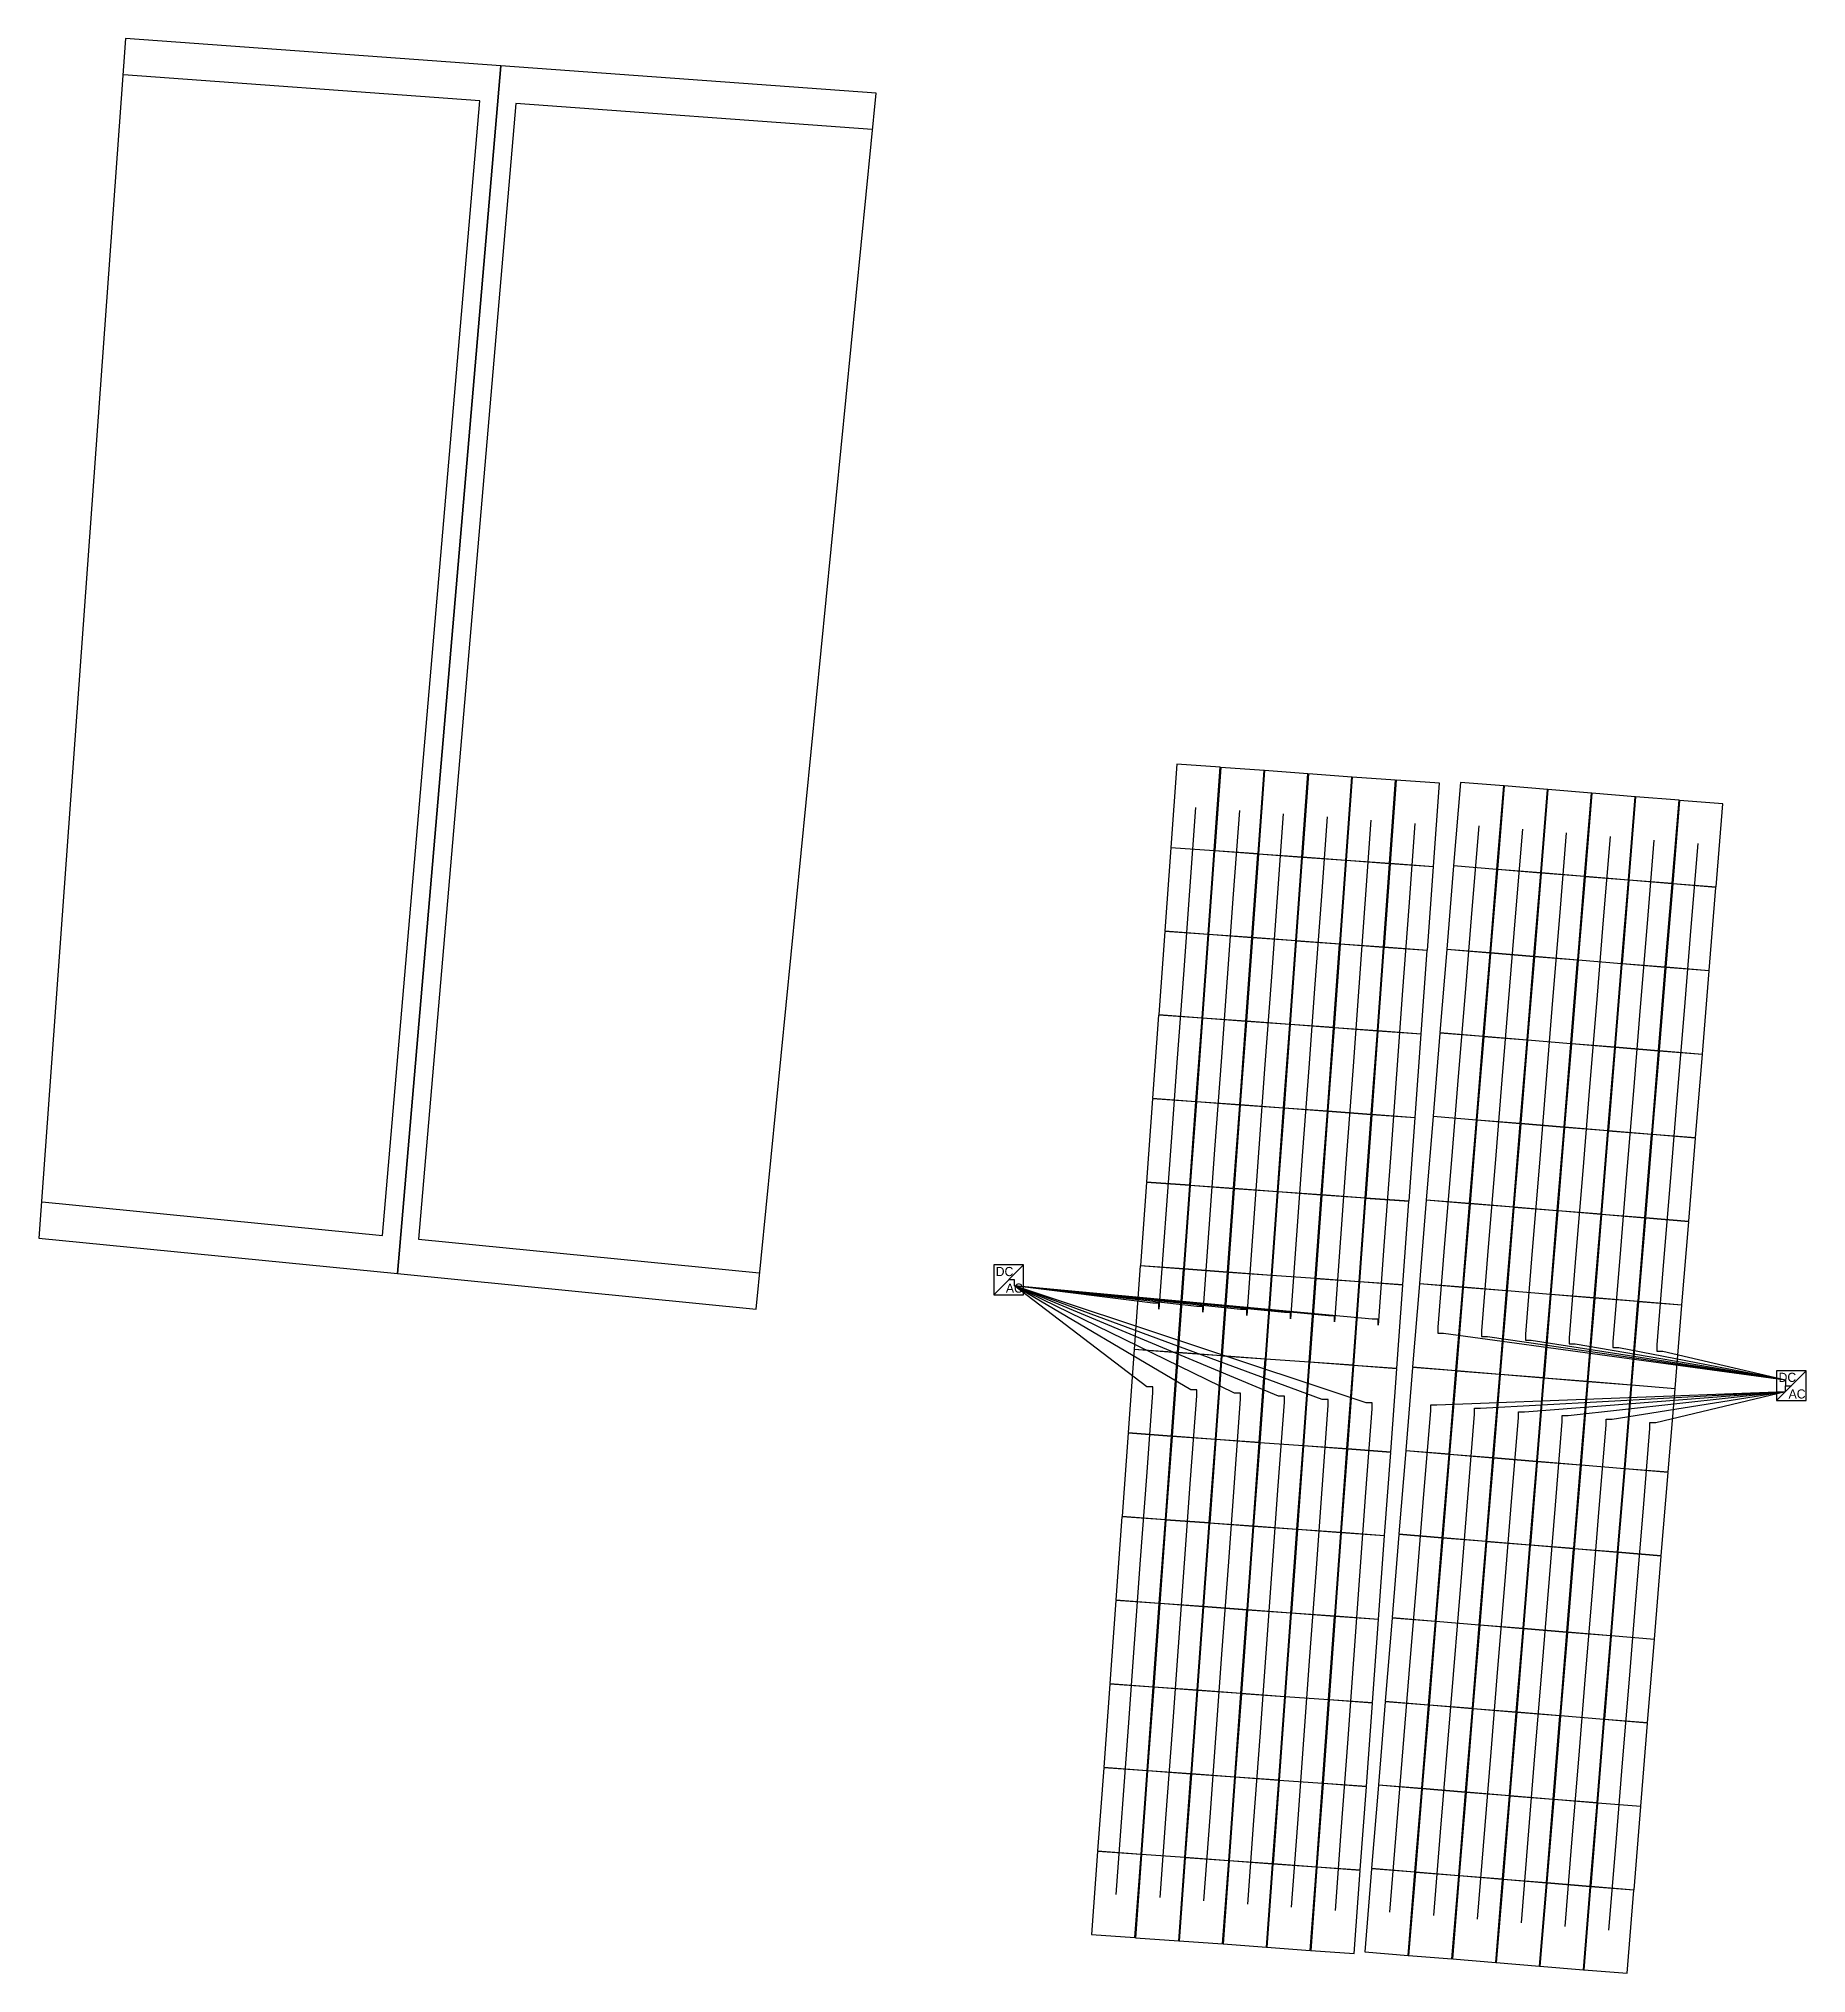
# Model space of a CAD drawing. Header units: feet. Extents: x -50 to 96, y -110 to 50.
import ezdxf

# ---------------------------------------------------------------- set-up
doc = ezdxf.new("R2010")
doc.units = ezdxf.units.FT
for name, color, linetype in [('Buildings', 7, 'CONTINUOUS'), ('Connections', 7, 'CONTINUOUS'), ('Inverters', 7, 'CONTINUOUS'), ('Modules', 7, 'CONTINUOUS'), ('Setbacks', 7, 'CONTINUOUS'), ('Strings', 7, 'CONTINUOUS')]:
    doc.layers.add(name, color=color, linetype=linetype)

msp = doc.modelspace()

# ---------------------------------------------------------------- linework, layer by layer
at = {"layer": 'Buildings', "color": 252}
for p, q in [((-43.1, 50), (-50.28, -49.07)), ((-12.11, 47.75), (-43.1, 50)), ((-12.11, 47.75), (-20.66, -51.99)), ((-20.66, -51.99), (-12.11, 47.75)), ((18.88, 45.5), (-12.11, 47.75)), ((8.96, -54.92), (18.88, 45.5)), ((-50.28, -49.07), (-20.66, -51.99)), ((-20.66, -51.99), (8.96, -54.92))]:
    msp.add_line(p, q, dxfattribs=at)
at = {"layer": 'Connections', "color": 91}
for p, q in [((30.31, -52.51), (29.82, -52.51)), ((30.31, -52.51), (29.82, -52.51)), ((30.31, -52.51), (29.82, -52.51)), ((30.31, -52.51), (29.82, -52.51)), ((30.31, -52.51), (29.82, -52.51)), ((30.31, -52.51), (29.82, -52.51)), ((30.31, -52.51), (29.82, -52.51)), ((30.31, -52.51), (29.82, -52.51)), ((30.31, -52.51), (29.82, -52.51)), ((30.31, -52.51), (29.82, -52.51)), ((30.31, -52.51), (29.82, -52.51)), ((30.31, -52.51), (29.82, -52.51)), ((30.31, -53), (30.31, -52.51)), ((30.31, -53), (30.31, -52.51)), ((30.31, -53), (30.31, -52.51)), ((30.31, -53), (30.31, -52.51)), ((30.31, -53), (30.31, -52.51)), ((30.31, -53), (30.31, -52.51)), ((30.31, -53), (30.31, -52.51)), ((30.31, -53), (30.31, -52.51)), ((30.31, -53), (30.31, -52.51)), ((30.31, -53), (30.31, -52.51)), ((30.31, -53), (30.31, -52.51)), ((30.31, -53), (30.31, -52.51)), ((41.24, -61.34), (30.31, -53)), ((44.86, -61.6), (30.31, -53)), ((48.48, -61.87), (30.31, -53)), ((52.1, -62.13), (30.31, -53)), ((55.72, -62.4), (30.31, -53)), ((59.34, -62.66), (30.31, -53)), ((41.74, -54.43), (30.31, -53)), ((45.36, -54.7), (30.31, -53)), ((48.98, -54.96), (30.31, -53)), ((52.6, -55.22), (30.31, -53)), ((56.23, -55.49), (30.31, -53)), ((59.85, -55.75), (30.31, -53)), ((42.23, -54.43), (41.74, -54.43)), ((42.23, -54.92), (42.23, -54.43)), ((45.85, -54.7), (45.36, -54.7)), ((45.85, -55.19), (45.85, -54.7)), ((49.48, -54.96), (48.98, -54.96)), ((49.48, -55.45), (49.48, -54.96)), ((53.1, -55.22), (52.6, -55.22)), ((53.1, -55.72), (53.1, -55.22)), ((56.72, -55.49), (56.23, -55.49)), ((56.72, -55.98), (56.72, -55.49)), ((60.34, -55.75), (59.85, -55.75)), ((60.34, -56.24), (60.34, -55.75)), ((65.25, -56.41), (65.25, -56.91)), ((65.25, -56.91), (65.74, -56.91)), ((65.74, -56.91), (93.97, -60.76)), ((68.87, -56.71), (68.87, -57.2)), ((68.87, -57.2), (69.36, -57.2)), ((69.36, -57.2), (93.97, -60.76)), ((72.49, -57.01), (72.49, -57.5)), ((72.49, -57.5), (72.98, -57.5)), ((72.98, -57.5), (93.97, -60.76)), ((76.11, -57.3), (76.11, -57.79)), ((76.11, -57.79), (76.6, -57.79)), ((76.6, -57.79), (93.97, -60.76)), ((79.72, -57.6), (79.72, -58.09)), ((79.72, -58.09), (80.22, -58.09)), ((80.22, -58.09), (93.97, -60.76)), ((83.34, -57.89), (83.34, -58.39)), ((83.34, -58.39), (83.84, -58.39)), ((83.84, -58.39), (93.97, -60.76)), ((41.73, -61.34), (41.24, -61.34)), ((41.73, -61.83), (41.73, -61.34)), ((45.35, -61.6), (44.86, -61.6)), ((45.35, -62.1), (45.35, -61.6)), ((48.97, -61.87), (48.48, -61.87)), ((48.97, -62.36), (48.97, -61.87)), ((52.59, -62.13), (52.1, -62.13)), ((52.59, -62.62), (52.59, -62.13)), ((65.18, -62.82), (93.97, -61.74)), ((68.8, -63.12), (93.97, -61.74)), ((72.41, -63.42), (93.97, -61.74)), ((76.03, -63.71), (93.97, -61.74)), ((79.65, -64.01), (93.97, -61.74)), ((83.27, -64.3), (93.97, -61.74)), ((93.97, -60.76), (93.97, -61.25)), ((93.97, -60.76), (93.97, -61.25)), ((93.97, -60.76), (93.97, -61.25)), ((93.97, -60.76), (93.97, -61.25)), ((93.97, -60.76), (93.97, -61.25)), ((93.97, -60.76), (93.97, -61.25)), ((93.97, -61.74), (93.97, -61.25)), ((93.97, -61.25), (94.46, -61.25)), ((93.97, -61.74), (93.97, -61.25)), ((93.97, -61.25), (94.46, -61.25)), ((93.97, -61.74), (93.97, -61.25)), ((93.97, -61.25), (94.46, -61.25)), ((93.97, -61.74), (93.97, -61.25)), ((93.97, -61.25), (94.46, -61.25)), ((93.97, -61.74), (93.97, -61.25)), ((93.97, -61.25), (94.46, -61.25)), ((93.97, -61.74), (93.97, -61.25)), ((93.97, -61.25), (94.46, -61.25)), ((93.97, -61.25), (94.46, -61.25)), ((93.97, -61.25), (94.46, -61.25)), ((93.97, -61.25), (94.46, -61.25)), ((93.97, -61.25), (94.46, -61.25)), ((93.97, -61.25), (94.46, -61.25)), ((93.97, -61.25), (94.46, -61.25)), ((56.21, -62.4), (55.72, -62.4)), ((56.21, -62.89), (56.21, -62.4)), ((59.84, -62.66), (59.34, -62.66)), ((59.84, -63.15), (59.84, -62.66)), ((64.69, -63.32), (64.69, -62.82)), ((64.69, -62.82), (65.18, -62.82)), ((68.3, -63.61), (68.3, -63.12)), ((68.3, -63.12), (68.8, -63.12)), ((71.92, -63.91), (71.92, -63.42)), ((71.92, -63.42), (72.41, -63.42)), ((75.54, -64.2), (75.54, -63.71)), ((75.54, -63.71), (76.03, -63.71)), ((79.16, -64.5), (79.16, -64.01)), ((79.16, -64.01), (79.65, -64.01)), ((82.78, -64.8), (82.78, -64.3)), ((82.78, -64.3), (83.27, -64.3))]:
    msp.add_line(p, q, dxfattribs=at)
at = {"layer": 'Inverters'}
for p, q in [((31.05, -51.28), (28.59, -51.28)), ((28.59, -51.28), (28.59, -53.74)), ((28.59, -53.74), (31.05, -51.28)), ((31.05, -53.74), (31.05, -51.28)), ((28.59, -53.74), (31.05, -53.74)), ((95.69, -60.02), (93.23, -60.02)), ((93.23, -60.02), (93.23, -62.48)), ((93.23, -62.48), (95.69, -60.02)), ((95.69, -62.48), (95.69, -60.02)), ((93.23, -62.48), (95.69, -62.48))]:
    msp.add_line(p, q, dxfattribs=at)
at = {"layer": 'Modules', "color": 254}
for p, q in [((43.71, -9.92), (43.21, -16.79)), ((47.3, -10.18), (43.71, -9.92)), ((46.8, -17.05), (47.3, -10.18)), ((47.34, -10.19), (46.84, -17.05)), ((50.92, -10.45), (47.34, -10.19)), ((50.42, -17.31), (50.92, -10.45)), ((50.96, -10.45), (50.46, -17.32)), ((54.54, -10.71), (50.96, -10.45)), ((54.04, -17.58), (54.54, -10.71)), ((54.58, -10.71), (54.08, -17.58)), ((58.16, -10.98), (54.58, -10.71)), ((57.66, -17.84), (58.16, -10.98)), ((58.2, -10.98), (57.7, -17.84)), ((61.78, -11.24), (58.2, -10.98)), ((61.28, -18.1), (61.78, -11.24)), ((61.82, -11.24), (61.32, -18.11)), ((65.4, -11.5), (61.82, -11.24)), ((64.9, -18.37), (65.4, -11.5)), ((67.13, -11.43), (66.57, -18.29)), ((70.7, -11.72), (67.13, -11.43)), ((70.14, -18.58), (70.7, -11.72)), ((70.75, -11.72), (70.18, -18.58)), ((74.32, -12.02), (70.75, -11.72)), ((73.76, -18.88), (74.32, -12.02)), ((74.36, -12.02), (73.8, -18.88)), ((77.94, -12.31), (74.36, -12.02)), ((77.38, -19.17), (77.94, -12.31)), ((77.98, -12.31), (77.42, -19.17)), ((81.56, -12.61), (77.98, -12.31)), ((81, -19.47), (81.56, -12.61)), ((81.6, -12.61), (81.04, -19.47)), ((85.18, -12.9), (81.6, -12.61)), ((84.62, -19.76), (85.18, -12.9)), ((85.22, -12.91), (84.66, -19.77)), ((88.8, -13.2), (85.22, -12.91)), ((88.24, -20.06), (88.8, -13.2)), ((43.21, -16.83), (42.71, -23.69)), ((43.21, -16.79), (46.8, -17.05)), ((46.79, -17.09), (43.21, -16.83)), ((46.29, -23.96), (46.79, -17.09)), ((46.83, -17.09), (46.33, -23.96)), ((50.41, -17.35), (46.83, -17.09)), ((46.84, -17.05), (50.42, -17.31)), ((49.91, -24.22), (50.41, -17.35)), ((50.45, -17.36), (49.95, -24.22)), ((54.03, -17.62), (50.45, -17.36)), ((50.46, -17.32), (54.04, -17.58)), ((53.53, -24.48), (54.03, -17.62)), ((54.07, -17.62), (53.57, -24.49)), ((57.66, -17.88), (54.07, -17.62)), ((54.08, -17.58), (57.66, -17.84)), ((57.16, -24.75), (57.66, -17.88)), ((57.7, -17.89), (57.2, -24.75)), ((57.7, -17.84), (61.28, -18.1)), ((61.28, -18.15), (57.7, -17.89)), ((60.78, -25.01), (61.28, -18.15)), ((61.32, -18.15), (60.82, -25.01)), ((61.32, -18.11), (64.9, -18.37)), ((64.9, -18.41), (61.32, -18.15)), ((64.4, -25.28), (64.9, -18.41)), ((66.56, -18.33), (66, -25.19)), ((70.14, -18.62), (66.56, -18.33)), ((66.57, -18.29), (70.14, -18.58)), ((69.58, -25.48), (70.14, -18.62)), ((70.18, -18.62), (69.62, -25.48)), ((70.18, -18.58), (73.76, -18.88)), ((73.76, -18.92), (70.18, -18.62)), ((73.2, -25.78), (73.76, -18.92)), ((73.8, -18.92), (73.24, -25.78)), ((73.8, -18.88), (77.38, -19.17)), ((77.38, -19.21), (73.8, -18.92)), ((76.82, -26.07), (77.38, -19.21)), ((77.42, -19.22), (76.86, -26.08)), ((77.42, -19.17), (81, -19.47)), ((81, -19.51), (77.42, -19.22)), ((80.44, -26.37), (81, -19.51)), ((81.04, -19.51), (80.48, -26.37)), ((81.04, -19.47), (84.62, -19.76)), ((84.62, -19.8), (81.04, -19.51)), ((84.05, -26.66), (84.62, -19.8)), ((84.66, -19.81), (84.09, -26.67)), ((84.66, -19.77), (88.24, -20.06)), ((88.23, -20.1), (84.66, -19.81)), ((87.67, -26.96), (88.23, -20.1)), ((42.71, -23.74), (42.21, -30.6)), ((42.71, -23.69), (46.29, -23.96)), ((46.29, -24), (42.71, -23.74)), ((46.33, -23.96), (49.91, -24.22)), ((45.79, -30.86), (46.29, -24)), ((46.33, -24), (45.83, -30.86)), ((49.91, -24.26), (46.33, -24)), ((49.41, -31.13), (49.91, -24.26)), ((49.95, -24.26), (49.45, -31.13)), ((49.95, -24.22), (53.53, -24.48)), ((53.53, -24.52), (49.95, -24.26)), ((53.03, -31.39), (53.53, -24.52)), ((53.57, -24.53), (53.07, -31.39)), ((53.57, -24.49), (57.16, -24.75)), ((57.15, -24.79), (53.57, -24.53)), ((56.65, -31.65), (57.15, -24.79)), ((57.19, -24.79), (56.69, -31.66)), ((60.77, -25.05), (57.19, -24.79)), ((57.2, -24.75), (60.78, -25.01)), ((60.27, -31.92), (60.77, -25.05)), ((60.81, -25.06), (60.31, -31.92)), ((64.39, -25.32), (60.81, -25.06)), ((60.82, -25.01), (64.4, -25.28)), ((63.89, -32.18), (64.39, -25.32)), ((66, -25.23), (65.44, -32.09)), ((66, -25.19), (69.58, -25.48)), ((69.58, -25.52), (66, -25.23)), ((69.02, -32.38), (69.58, -25.52)), ((69.62, -25.53), (69.06, -32.39)), ((69.62, -25.48), (73.2, -25.78)), ((73.2, -25.82), (69.62, -25.53)), ((72.63, -32.68), (73.2, -25.82)), ((73.24, -25.82), (72.67, -32.68)), ((73.24, -25.78), (76.82, -26.07)), ((76.81, -26.11), (73.24, -25.82)), ((76.25, -32.98), (76.81, -26.11)), ((76.85, -26.12), (76.29, -32.98)), ((80.43, -26.41), (76.85, -26.12)), ((76.86, -26.08), (80.44, -26.37)), ((79.87, -33.27), (80.43, -26.41)), ((80.47, -26.41), (79.91, -33.27)), ((84.05, -26.71), (80.47, -26.41)), ((80.48, -26.37), (84.05, -26.66)), ((83.49, -33.57), (84.05, -26.71)), ((84.09, -26.71), (83.53, -33.57)), ((84.09, -26.67), (87.67, -26.96)), ((87.67, -27), (84.09, -26.71)), ((87.11, -33.86), (87.67, -27)), ((42.2, -30.64), (41.7, -37.51)), ((45.79, -30.9), (42.2, -30.64)), ((42.21, -30.6), (45.79, -30.86)), ((45.28, -37.77), (45.79, -30.9)), ((45.83, -30.91), (45.32, -37.77)), ((45.83, -30.86), (49.41, -31.13)), ((49.41, -31.17), (45.83, -30.91)), ((48.91, -38.03), (49.41, -31.17)), ((49.45, -31.17), (48.95, -38.04)), ((49.45, -31.13), (53.03, -31.39)), ((53.03, -31.43), (49.45, -31.17)), ((52.53, -38.3), (53.03, -31.43)), ((53.07, -31.43), (52.57, -38.3)), ((53.07, -31.39), (56.65, -31.65)), ((56.65, -31.7), (53.07, -31.43)), ((56.15, -38.56), (56.65, -31.7)), ((56.69, -31.7), (56.19, -38.56)), ((56.69, -31.66), (60.27, -31.92)), ((60.27, -31.96), (56.69, -31.7)), ((60.31, -31.92), (63.89, -32.18)), ((59.77, -38.82), (60.27, -31.96)), ((60.31, -31.96), (59.81, -38.83)), ((63.89, -32.22), (60.31, -31.96)), ((63.39, -39.09), (63.89, -32.22)), ((65.43, -32.13), (64.87, -38.99)), ((69.01, -32.42), (65.43, -32.13)), ((65.44, -32.09), (69.02, -32.38)), ((68.45, -39.29), (69.01, -32.42)), ((69.05, -32.43), (68.49, -39.29)), ((72.63, -32.72), (69.05, -32.43)), ((69.06, -32.39), (72.63, -32.68)), ((72.07, -39.58), (72.63, -32.72)), ((72.67, -32.72), (72.11, -39.58)), ((72.67, -32.68), (76.25, -32.98)), ((76.25, -33.02), (72.67, -32.72)), ((75.69, -39.88), (76.25, -33.02)), ((76.29, -33.02), (75.73, -39.88)), ((76.29, -32.98), (79.87, -33.27)), ((79.87, -33.31), (76.29, -33.02)), ((79.31, -40.17), (79.87, -33.31)), ((79.91, -33.32), (79.35, -40.18)), ((79.91, -33.27), (83.49, -33.57)), ((83.49, -33.61), (79.91, -33.32)), ((82.93, -40.47), (83.49, -33.61)), ((83.53, -33.61), (82.97, -40.47)), ((83.53, -33.57), (87.11, -33.86)), ((87.11, -33.9), (83.53, -33.61)), ((86.54, -40.76), (87.11, -33.9)), ((41.7, -37.55), (41.2, -44.41)), ((41.7, -37.51), (45.28, -37.77)), ((45.28, -37.81), (41.7, -37.55)), ((44.78, -44.67), (45.28, -37.81)), ((45.32, -37.81), (44.82, -44.68)), ((45.32, -37.77), (48.91, -38.03)), ((48.9, -38.07), (45.32, -37.81)), ((48.4, -44.94), (48.9, -38.07)), ((48.94, -38.08), (48.44, -44.94)), ((52.52, -38.34), (48.94, -38.08)), ((48.95, -38.04), (52.53, -38.3)), ((52.02, -45.2), (52.52, -38.34)), ((52.56, -38.34), (52.06, -45.21)), ((56.15, -38.6), (52.56, -38.34)), ((52.57, -38.3), (56.15, -38.56)), ((55.64, -45.47), (56.15, -38.6)), ((56.19, -38.6), (55.68, -45.47)), ((56.19, -38.56), (59.77, -38.82)), ((59.77, -38.87), (56.19, -38.6)), ((59.27, -45.73), (59.77, -38.87)), ((59.81, -38.87), (59.31, -45.73)), ((59.81, -38.83), (63.39, -39.09)), ((63.39, -39.13), (59.81, -38.87)), ((62.89, -45.99), (63.39, -39.13)), ((64.87, -39.03), (64.31, -45.89)), ((64.87, -38.99), (68.45, -39.29)), ((68.45, -39.33), (64.87, -39.03)), ((67.89, -46.19), (68.45, -39.33)), ((68.49, -39.33), (67.93, -46.19)), ((68.49, -39.29), (72.07, -39.58)), ((72.07, -39.62), (68.49, -39.33)), ((71.51, -46.48), (72.07, -39.62)), ((72.11, -39.63), (71.55, -46.49)), ((72.11, -39.58), (75.69, -39.88)), ((75.69, -39.92), (72.11, -39.63)), ((75.12, -46.78), (75.69, -39.92)), ((75.73, -39.92), (75.16, -46.78)), ((75.73, -39.88), (79.31, -40.17)), ((79.3, -40.21), (75.73, -39.92)), ((78.74, -47.07), (79.3, -40.21)), ((79.34, -40.22), (78.78, -47.08)), ((82.92, -40.51), (79.34, -40.22)), ((79.35, -40.18), (82.93, -40.47)), ((82.36, -47.37), (82.92, -40.51)), ((82.96, -40.51), (82.4, -47.37)), ((86.54, -40.81), (82.96, -40.51)), ((82.97, -40.47), (86.54, -40.76)), ((85.98, -47.67), (86.54, -40.81)), ((41.2, -44.46), (40.7, -51.32)), ((41.2, -44.41), (44.78, -44.67)), ((44.78, -44.72), (41.2, -44.46)), ((44.28, -51.58), (44.78, -44.72)), ((44.82, -44.72), (44.32, -51.58)), ((44.82, -44.68), (48.4, -44.94)), ((48.4, -44.98), (44.82, -44.72)), ((47.9, -51.85), (48.4, -44.98)), ((48.44, -44.98), (47.94, -51.85)), ((48.44, -44.94), (52.02, -45.2)), ((52.02, -45.24), (48.44, -44.98)), ((51.52, -52.11), (52.02, -45.24)), ((52.06, -45.25), (51.56, -52.11)), ((52.06, -45.21), (55.64, -45.47)), ((55.64, -45.51), (52.06, -45.25)), ((55.14, -52.37), (55.64, -45.51)), ((55.68, -45.51), (55.18, -52.38)), ((55.68, -45.47), (59.27, -45.73)), ((59.26, -45.77), (55.68, -45.51)), ((58.76, -52.64), (59.26, -45.77)), ((59.3, -45.78), (58.8, -52.64)), ((62.88, -46.04), (59.3, -45.78)), ((59.31, -45.73), (62.89, -45.99)), ((62.38, -52.9), (62.88, -46.04)), ((64.31, -45.94), (63.74, -52.8)), ((64.31, -45.89), (67.89, -46.19)), ((67.88, -46.23), (64.31, -45.94)), ((67.32, -53.09), (67.88, -46.23)), ((67.92, -46.23), (67.36, -53.09)), ((71.5, -46.52), (67.92, -46.23)), ((67.93, -46.19), (71.51, -46.48)), ((70.94, -53.38), (71.5, -46.52)), ((71.54, -46.53), (70.98, -53.39)), ((75.12, -46.82), (71.54, -46.53)), ((71.55, -46.49), (75.12, -46.78)), ((74.56, -53.68), (75.12, -46.82)), ((75.16, -46.82), (74.6, -53.68)), ((75.16, -46.78), (78.74, -47.07)), ((78.74, -47.12), (75.16, -46.82)), ((78.18, -53.98), (78.74, -47.12)), ((78.78, -47.12), (78.22, -53.98)), ((78.78, -47.08), (82.36, -47.37)), ((82.36, -47.41), (78.78, -47.12)), ((81.8, -54.27), (82.36, -47.41)), ((82.4, -47.42), (81.84, -54.28)), ((82.4, -47.37), (85.98, -47.67)), ((85.98, -47.71), (82.4, -47.42)), ((85.42, -54.57), (85.98, -47.71)), ((40.69, -51.36), (40.19, -58.23)), ((44.27, -51.62), (40.69, -51.36)), ((40.7, -51.32), (44.28, -51.58)), ((43.77, -58.49), (44.27, -51.62)), ((44.31, -51.63), (43.81, -58.49)), ((47.9, -51.89), (44.31, -51.63)), ((44.32, -51.58), (47.9, -51.85)), ((47.39, -58.75), (47.9, -51.89)), ((47.94, -51.89), (47.44, -58.75)), ((47.94, -51.85), (51.52, -52.11)), ((51.52, -52.15), (47.94, -51.89)), ((51.02, -59.02), (51.52, -52.15)), ((51.56, -52.15), (51.06, -59.02)), ((51.56, -52.11), (55.14, -52.37)), ((55.14, -52.41), (51.56, -52.15)), ((54.64, -59.28), (55.14, -52.41)), ((55.18, -52.42), (54.68, -59.28)), ((55.18, -52.38), (58.76, -52.64)), ((58.76, -52.68), (55.18, -52.42)), ((58.26, -59.54), (58.76, -52.68)), ((58.8, -52.68), (58.3, -59.55)), ((58.8, -52.64), (62.38, -52.9)), ((62.38, -52.94), (58.8, -52.68)), ((61.88, -59.81), (62.38, -52.94)), ((63.74, -52.84), (63.18, -59.7)), ((63.74, -52.8), (67.32, -53.09)), ((67.32, -53.13), (63.74, -52.84)), ((66.76, -59.99), (67.32, -53.13)), ((67.36, -53.13), (66.8, -59.99)), ((67.36, -53.09), (70.94, -53.38)), ((70.94, -53.43), (67.36, -53.13)), ((70.38, -60.29), (70.94, -53.43)), ((70.98, -53.43), (70.42, -60.29)), ((70.98, -53.39), (74.56, -53.68)), ((74.56, -53.72), (70.98, -53.43)), ((74, -60.58), (74.56, -53.72)), ((74.6, -53.73), (74.04, -60.59)), ((74.6, -53.68), (78.18, -53.98)), ((78.18, -54.02), (74.6, -53.73)), ((77.61, -60.88), (78.18, -54.02)), ((78.22, -54.02), (77.65, -60.88)), ((78.22, -53.98), (81.8, -54.27)), ((81.79, -54.31), (78.22, -54.02)), ((81.23, -61.17), (81.79, -54.31)), ((81.83, -54.32), (81.27, -61.18)), ((85.41, -54.61), (81.83, -54.32)), ((81.84, -54.28), (85.42, -54.57)), ((84.85, -61.47), (85.41, -54.61)), ((40.19, -58.27), (39.69, -65.13)), ((40.19, -58.23), (43.77, -58.49)), ((43.77, -58.53), (40.19, -58.27)), ((43.27, -65.39), (43.77, -58.53)), ((43.81, -58.53), (43.31, -65.4)), ((43.81, -58.49), (47.39, -58.75)), ((47.39, -58.79), (43.81, -58.53)), ((46.89, -65.66), (47.39, -58.79)), ((47.43, -58.8), (46.93, -65.66)), ((51.01, -59.06), (47.43, -58.8)), ((47.44, -58.75), (51.02, -59.02)), ((50.51, -65.92), (51.01, -59.06)), ((51.05, -59.06), (50.55, -65.93)), ((54.63, -59.32), (51.05, -59.06)), ((51.06, -59.02), (54.64, -59.28)), ((54.13, -66.19), (54.63, -59.32)), ((54.67, -59.32), (54.17, -66.19)), ((58.26, -59.59), (54.67, -59.32)), ((54.68, -59.28), (58.26, -59.54)), ((57.75, -66.45), (58.26, -59.59)), ((58.3, -59.59), (57.79, -66.45)), ((58.3, -59.55), (61.88, -59.81)), ((61.88, -59.85), (58.3, -59.59)), ((61.38, -66.71), (61.88, -59.85)), ((63.18, -59.74), (62.62, -66.6)), ((63.18, -59.7), (66.76, -59.99)), ((66.76, -60.03), (63.18, -59.74)), ((66.19, -66.89), (66.76, -60.03)), ((66.8, -60.04), (66.23, -66.9)), ((66.8, -59.99), (70.38, -60.29)), ((70.37, -60.33), (66.8, -60.04)), ((69.81, -67.19), (70.37, -60.33)), ((70.41, -60.33), (69.85, -67.19)), ((73.99, -60.62), (70.41, -60.33)), ((70.42, -60.29), (74, -60.58)), ((73.43, -67.48), (73.99, -60.62)), ((74.03, -60.63), (73.47, -67.49)), ((77.61, -60.92), (74.03, -60.63)), ((74.04, -60.59), (77.61, -60.88)), ((77.05, -67.78), (77.61, -60.92)), ((77.65, -60.92), (77.09, -67.78)), ((77.65, -60.88), (81.23, -61.17)), ((81.23, -61.22), (77.65, -60.92)), ((80.67, -68.08), (81.23, -61.22)), ((81.27, -61.22), (80.71, -68.08)), ((81.27, -61.18), (84.85, -61.47)), ((84.85, -61.51), (81.27, -61.22)), ((84.29, -68.37), (84.85, -61.51)), ((39.69, -65.17), (39.19, -72.04)), ((39.69, -65.13), (43.27, -65.39)), ((43.27, -65.44), (39.69, -65.17)), ((42.77, -72.3), (43.27, -65.44)), ((43.31, -65.44), (42.81, -72.3)), ((43.31, -65.4), (46.89, -65.66)), ((46.89, -65.7), (43.31, -65.44)), ((46.39, -72.56), (46.89, -65.7)), ((46.93, -65.7), (46.43, -72.57)), ((46.93, -65.66), (50.51, -65.92)), ((50.51, -65.96), (46.93, -65.7)), ((50.01, -72.83), (50.51, -65.96)), ((50.55, -65.97), (50.05, -72.83)), ((50.55, -65.93), (54.13, -66.19)), ((54.13, -66.23), (50.55, -65.97)), ((53.63, -73.09), (54.13, -66.23)), ((54.17, -66.23), (53.67, -73.1)), ((54.17, -66.19), (57.75, -66.45)), ((57.75, -66.49), (54.17, -66.23)), ((57.25, -73.36), (57.75, -66.49)), ((57.79, -66.49), (57.29, -73.36)), ((57.79, -66.45), (61.38, -66.71)), ((61.37, -66.76), (57.79, -66.49)), ((60.87, -73.62), (61.37, -66.76)), ((62.61, -66.64), (62.05, -73.5)), ((66.19, -66.93), (62.61, -66.64)), ((62.62, -66.6), (66.19, -66.89)), ((65.63, -73.79), (66.19, -66.93)), ((66.23, -66.94), (65.67, -73.8)), ((66.23, -66.9), (69.81, -67.19)), ((69.81, -67.23), (66.23, -66.94)), ((69.25, -74.09), (69.81, -67.23)), ((69.85, -67.23), (69.29, -74.09)), ((69.85, -67.19), (73.43, -67.48)), ((73.43, -67.53), (69.85, -67.23)), ((72.87, -74.39), (73.43, -67.53)), ((73.47, -67.53), (72.91, -74.39)), ((73.47, -67.49), (77.05, -67.78)), ((77.05, -67.82), (73.47, -67.53)), ((76.49, -74.68), (77.05, -67.82)), ((77.09, -67.82), (76.53, -74.69)), ((77.09, -67.78), (80.67, -68.08)), ((80.67, -68.12), (77.09, -67.82)), ((80.1, -74.98), (80.67, -68.12)), ((80.71, -68.12), (80.14, -74.98)), ((80.71, -68.08), (84.29, -68.37)), ((84.28, -68.41), (80.71, -68.12)), ((83.72, -75.27), (84.28, -68.41)), ((39.18, -72.08), (38.68, -78.95)), ((42.76, -72.34), (39.18, -72.08)), ((39.19, -72.04), (42.77, -72.3)), ((42.26, -79.21), (42.76, -72.34)), ((42.8, -72.35), (42.3, -79.21)), ((46.38, -72.61), (42.8, -72.35)), ((42.81, -72.3), (46.39, -72.56)), ((45.88, -79.47), (46.38, -72.61)), ((46.42, -72.61), (45.92, -79.47)), ((50.01, -72.87), (46.42, -72.61)), ((46.43, -72.57), (50.01, -72.83)), ((49.51, -79.74), (50.01, -72.87)), ((50.05, -72.87), (49.55, -79.74)), ((50.05, -72.83), (53.63, -73.09)), ((53.63, -73.13), (50.05, -72.87)), ((53.13, -80), (53.63, -73.13)), ((53.67, -73.14), (53.17, -80)), ((53.67, -73.1), (57.25, -73.36)), ((57.25, -73.4), (53.67, -73.14)), ((56.75, -80.26), (57.25, -73.4)), ((57.29, -73.4), (56.79, -80.27)), ((57.29, -73.36), (60.87, -73.62)), ((60.87, -73.66), (57.29, -73.4)), ((60.37, -80.53), (60.87, -73.66)), ((62.05, -73.54), (61.49, -80.4)), ((62.05, -73.5), (65.63, -73.79)), ((65.63, -73.84), (62.05, -73.54)), ((65.07, -80.7), (65.63, -73.84)), ((65.67, -73.84), (65.11, -80.7)), ((65.67, -73.8), (69.25, -74.09)), ((69.25, -74.13), (65.67, -73.84)), ((68.68, -80.99), (69.25, -74.13)), ((69.29, -74.14), (68.72, -81)), ((69.29, -74.09), (72.87, -74.39)), ((72.86, -74.43), (69.29, -74.14)), ((72.3, -81.29), (72.86, -74.43)), ((72.9, -74.43), (72.34, -81.29)), ((76.48, -74.72), (72.9, -74.43)), ((72.91, -74.39), (76.49, -74.68)), ((75.92, -81.58), (76.48, -74.72)), ((76.52, -74.73), (75.96, -81.59)), ((80.1, -75.02), (76.52, -74.73)), ((76.53, -74.69), (80.1, -74.98)), ((79.54, -81.88), (80.1, -75.02)), ((80.14, -75.02), (79.58, -81.88)), ((80.14, -74.98), (83.72, -75.27)), ((83.72, -75.32), (80.14, -75.02)), ((83.16, -82.18), (83.72, -75.32)), ((38.68, -78.99), (38.18, -85.85)), ((38.68, -78.95), (42.26, -79.21)), ((42.26, -79.25), (38.68, -78.99)), ((41.76, -86.11), (42.26, -79.25)), ((42.3, -79.25), (41.8, -86.12)), ((42.3, -79.21), (45.88, -79.47)), ((45.88, -79.51), (42.3, -79.25)), ((45.38, -86.38), (45.88, -79.51)), ((45.92, -79.52), (45.42, -86.38)), ((45.92, -79.47), (49.51, -79.74)), ((49.5, -79.78), (45.92, -79.52)), ((49, -86.64), (49.5, -79.78)), ((49.54, -79.78), (49.04, -86.64)), ((53.12, -80.04), (49.54, -79.78)), ((49.55, -79.74), (53.13, -80)), ((52.62, -86.91), (53.12, -80.04)), ((53.16, -80.04), (52.66, -86.91)), ((56.74, -80.31), (53.16, -80.04)), ((53.17, -80), (56.75, -80.26)), ((56.24, -87.17), (56.74, -80.31)), ((56.78, -80.31), (56.28, -87.17)), ((60.37, -80.57), (56.78, -80.31)), ((56.79, -80.27), (60.37, -80.53)), ((59.87, -87.43), (60.37, -80.57)), ((61.48, -80.45), (60.92, -87.31)), ((65.06, -80.74), (61.48, -80.45)), ((61.49, -80.4), (65.07, -80.7)), ((64.5, -87.6), (65.06, -80.74)), ((65.1, -80.74), (64.54, -87.6)), ((68.68, -81.03), (65.1, -80.74)), ((65.11, -80.7), (68.68, -80.99)), ((68.12, -87.89), (68.68, -81.03)), ((68.72, -81.04), (68.16, -87.9)), ((68.72, -81), (72.3, -81.29)), ((72.3, -81.33), (68.72, -81.04)), ((71.74, -88.19), (72.3, -81.33)), ((72.34, -81.33), (71.78, -88.19)), ((72.34, -81.29), (75.92, -81.58)), ((75.92, -81.63), (72.34, -81.33)), ((75.36, -88.49), (75.92, -81.63)), ((75.96, -81.63), (75.4, -88.49)), ((75.96, -81.59), (79.54, -81.88)), ((79.54, -81.92), (75.96, -81.63)), ((78.98, -88.78), (79.54, -81.92)), ((79.58, -81.92), (79.02, -88.78)), ((79.58, -81.88), (83.16, -82.18)), ((83.16, -82.22), (79.58, -81.92)), ((82.59, -89.08), (83.16, -82.22)), ((38.18, -85.89), (37.67, -92.76)), ((38.18, -85.85), (41.76, -86.11)), ((41.76, -86.16), (38.18, -85.89)), ((41.26, -93.02), (41.76, -86.16)), ((41.8, -86.16), (41.3, -93.02)), ((41.8, -86.12), (45.38, -86.38)), ((45.38, -86.42), (41.8, -86.16)), ((44.88, -93.28), (45.38, -86.42)), ((45.42, -86.42), (44.92, -93.29)), ((45.42, -86.38), (49, -86.64)), ((49, -86.68), (45.42, -86.42)), ((48.5, -93.55), (49, -86.68)), ((49.04, -86.69), (48.54, -93.55)), ((49.04, -86.64), (52.62, -86.91)), ((52.62, -86.95), (49.04, -86.69)), ((52.12, -93.81), (52.62, -86.95)), ((52.66, -86.95), (52.16, -93.82)), ((52.66, -86.91), (56.24, -87.17)), ((56.24, -87.21), (52.66, -86.95)), ((55.74, -94.08), (56.24, -87.21)), ((56.28, -87.21), (55.78, -94.08)), ((56.28, -87.17), (59.87, -87.43)), ((59.86, -87.48), (56.28, -87.21)), ((59.36, -94.34), (59.86, -87.48)), ((60.92, -87.35), (60.36, -94.21)), ((60.92, -87.31), (64.5, -87.6)), ((64.5, -87.64), (60.92, -87.35)), ((63.94, -94.5), (64.5, -87.64)), ((64.54, -87.64), (63.98, -94.5)), ((64.54, -87.6), (68.12, -87.89)), ((68.12, -87.94), (64.54, -87.64)), ((67.56, -94.8), (68.12, -87.94)), ((68.16, -87.94), (67.6, -94.8)), ((68.16, -87.9), (71.74, -88.19)), ((71.74, -88.23), (68.16, -87.94)), ((71.17, -95.09), (71.74, -88.23)), ((71.78, -88.23), (71.21, -95.09)), ((71.78, -88.19), (75.36, -88.49)), ((75.35, -88.53), (71.78, -88.23)), ((74.79, -95.39), (75.35, -88.53)), ((75.39, -88.53), (74.83, -95.39)), ((78.97, -88.82), (75.39, -88.53)), ((75.4, -88.49), (78.98, -88.78)), ((78.41, -95.68), (78.97, -88.82)), ((79.01, -88.83), (78.45, -95.69)), ((82.59, -89.12), (79.01, -88.83)), ((79.02, -88.78), (82.59, -89.08)), ((82.03, -95.98), (82.59, -89.12)), ((37.67, -92.8), (37.17, -99.67)), ((37.67, -92.76), (41.26, -93.02)), ((41.25, -93.06), (37.67, -92.8)), ((40.75, -99.93), (41.25, -93.06)), ((41.29, -93.06), (40.79, -99.93)), ((44.87, -93.33), (41.29, -93.06)), ((41.3, -93.02), (44.88, -93.28)), ((44.37, -100.19), (44.87, -93.33)), ((44.91, -93.33), (44.41, -100.19)), ((48.5, -93.59), (44.91, -93.33)), ((44.92, -93.29), (48.5, -93.55)), ((47.99, -100.46), (48.5, -93.59)), ((48.54, -93.59), (48.03, -100.46)), ((48.54, -93.55), (52.12, -93.81)), ((52.12, -93.85), (48.54, -93.59)), ((51.62, -100.72), (52.12, -93.85)), ((52.16, -93.86), (51.66, -100.72)), ((52.16, -93.82), (55.74, -94.08)), ((55.74, -94.12), (52.16, -93.86)), ((55.24, -100.98), (55.74, -94.12)), ((55.78, -94.12), (55.28, -100.99)), ((55.78, -94.08), (59.36, -94.34)), ((59.36, -94.38), (55.78, -94.12)), ((60.36, -94.25), (59.79, -101.11)), ((60.36, -94.21), (63.94, -94.5)), ((63.93, -94.54), (60.36, -94.25)), ((58.86, -101.25), (59.36, -94.38)), ((63.37, -101.4), (63.93, -94.54)), ((63.97, -94.54), (63.41, -101.41)), ((67.55, -94.84), (63.97, -94.54)), ((63.98, -94.5), (67.56, -94.8)), ((66.99, -101.7), (67.55, -94.84)), ((67.59, -94.84), (67.03, -101.7)), ((71.17, -95.13), (67.59, -94.84)), ((67.6, -94.8), (71.17, -95.09)), ((70.61, -101.99), (71.17, -95.13)), ((71.21, -95.14), (70.65, -102)), ((71.21, -95.09), (74.79, -95.39)), ((74.79, -95.43), (71.21, -95.14)), ((74.23, -102.29), (74.79, -95.43)), ((74.83, -95.43), (74.27, -102.29)), ((74.83, -95.39), (78.41, -95.68)), ((78.41, -95.72), (74.83, -95.43)), ((77.85, -102.59), (78.41, -95.72)), ((78.45, -95.73), (77.89, -102.59)), ((78.45, -95.69), (82.03, -95.98)), ((82.03, -96.02), (78.45, -95.73)), ((81.47, -102.88), (82.03, -96.02)), ((37.17, -99.71), (36.67, -106.57)), ((37.17, -99.67), (40.75, -99.93)), ((40.75, -99.97), (37.17, -99.71)), ((40.25, -106.83), (40.75, -99.97)), ((40.79, -99.97), (40.29, -106.84)), ((40.79, -99.93), (44.37, -100.19)), ((44.37, -100.23), (40.79, -99.97)), ((43.87, -107.1), (44.37, -100.23)), ((44.41, -100.24), (43.91, -107.1)), ((44.41, -100.19), (47.99, -100.46)), ((47.99, -100.5), (44.41, -100.24)), ((47.49, -107.36), (47.99, -100.5)), ((48.03, -100.5), (47.53, -107.36)), ((48.03, -100.46), (51.62, -100.72)), ((51.61, -100.76), (48.03, -100.5)), ((51.11, -107.63), (51.61, -100.76)), ((51.65, -100.76), (51.15, -107.63)), ((55.23, -101.02), (51.65, -100.76)), ((51.66, -100.72), (55.24, -100.98)), ((54.73, -107.89), (55.23, -101.02)), ((55.27, -101.03), (54.77, -107.89)), ((58.85, -101.29), (55.27, -101.03)), ((55.28, -100.99), (58.86, -101.25)), ((58.35, -108.15), (58.85, -101.29)), ((59.79, -101.15), (59.23, -108.01)), ((59.79, -101.11), (63.37, -101.4)), ((63.37, -101.44), (59.79, -101.15)), ((62.81, -108.3), (63.37, -101.44)), ((63.41, -101.45), (62.85, -108.31)), ((63.41, -101.41), (66.99, -101.7)), ((66.99, -101.74), (63.41, -101.45)), ((66.43, -108.6), (66.99, -101.74)), ((67.03, -101.74), (66.47, -108.6)), ((67.03, -101.7), (70.61, -101.99)), ((70.61, -102.04), (67.03, -101.74)), ((70.05, -108.9), (70.61, -102.04)), ((70.65, -102.04), (70.09, -108.9)), ((70.65, -102), (74.23, -102.29)), ((74.23, -102.33), (70.65, -102.04)), ((73.66, -109.19), (74.23, -102.33)), ((74.27, -102.33), (73.7, -109.19)), ((74.27, -102.29), (77.85, -102.59)), ((77.84, -102.63), (74.27, -102.33)), ((77.28, -109.49), (77.84, -102.63)), ((77.88, -102.63), (77.32, -109.49)), ((81.46, -102.92), (77.88, -102.63)), ((77.89, -102.59), (81.47, -102.88)), ((80.9, -109.78), (81.46, -102.92)), ((36.67, -106.57), (40.25, -106.83)), ((40.29, -106.84), (43.87, -107.1)), ((43.91, -107.1), (47.49, -107.36)), ((47.53, -107.36), (51.11, -107.63)), ((51.15, -107.63), (54.73, -107.89)), ((54.77, -107.89), (58.35, -108.15)), ((59.23, -108.01), (62.81, -108.3)), ((62.85, -108.31), (66.43, -108.6)), ((66.47, -108.6), (70.05, -108.9)), ((70.09, -108.9), (73.66, -109.19)), ((73.7, -109.19), (77.28, -109.49)), ((77.32, -109.49), (80.9, -109.78))]:
    msp.add_line(p, q, dxfattribs=at)
at = {"layer": 'Setbacks', "color": 2}
for p, q in [((-13.86, 44.87), (-43.28, 47)), ((-21.89, -48.85), (-13.86, 44.87)), ((-10.88, 44.65), (-18.91, -49.15)), ((18.55, 42.51), (-10.88, 44.65)), ((-50.03, -46.08), (-49.99, -46.08)), ((-49.99, -46.08), (-49.99, -46.08)), ((-49.99, -46.08), (-21.89, -48.85)), ((-18.91, -49.15), (9.22, -51.93))]:
    msp.add_line(p, q, dxfattribs=at)
at = {"layer": 'Strings', "color": 11}
for p, q in [((45.26, -13.49), (44.75, -20.39)), ((48.88, -13.75), (48.37, -20.66)), ((52.5, -14.01), (51.99, -20.92)), ((56.12, -14.28), (55.62, -21.18)), ((59.74, -14.54), (59.24, -21.45)), ((63.36, -14.81), (62.86, -21.71)), ((68.64, -15), (68.07, -21.91)), ((72.25, -15.3), (71.69, -22.2)), ((75.87, -15.59), (75.31, -22.5)), ((79.49, -15.89), (78.93, -22.79)), ((83.11, -16.19), (82.55, -23.09)), ((86.73, -16.48), (86.16, -23.38)), ((44.75, -20.39), (44.25, -27.3)), ((48.37, -20.66), (47.37, -34.47)), ((51.99, -20.92), (51.49, -27.83)), ((55.62, -21.18), (55.11, -28.09)), ((59.24, -21.45), (58.73, -28.35)), ((62.86, -21.71), (62.35, -28.62)), ((68.07, -21.91), (67.51, -28.81)), ((71.69, -22.2), (70.56, -36)), ((75.31, -22.5), (74.74, -29.4)), ((78.93, -22.79), (78.36, -29.69)), ((82.55, -23.09), (81.98, -29.99)), ((86.16, -23.38), (85.6, -30.29)), ((44.25, -27.3), (43.74, -34.21)), ((51.49, -27.83), (50.99, -34.73)), ((55.11, -28.09), (54.61, -35)), ((58.73, -28.35), (58.23, -35.26)), ((62.35, -28.62), (61.85, -35.53)), ((67.51, -28.81), (66.94, -35.71)), ((74.74, -29.4), (74.18, -36.3)), ((78.36, -29.69), (77.8, -36.6)), ((81.98, -29.99), (81.42, -36.89)), ((85.6, -30.29), (85.04, -37.19)), ((43.74, -34.21), (43.24, -41.11)), ((47.37, -34.47), (46.86, -41.38)), ((50.99, -34.73), (50.48, -41.64)), ((54.61, -35), (54.1, -41.9)), ((58.23, -35.26), (57.73, -42.17)), ((61.85, -35.53), (61.35, -42.43)), ((66.94, -35.71), (66.38, -42.61)), ((70.56, -36), (70, -42.91)), ((74.18, -36.3), (73.62, -43.2)), ((77.8, -36.6), (77.23, -43.5)), ((81.42, -36.89), (80.85, -43.79)), ((85.04, -37.19), (84.47, -44.09)), ((43.24, -41.11), (42.23, -54.92)), ((46.86, -41.38), (46.36, -48.28)), ((50.48, -41.64), (49.98, -48.55)), ((54.1, -41.9), (53.6, -48.81)), ((57.73, -42.17), (57.22, -49.07)), ((61.35, -42.43), (60.84, -49.34)), ((66.38, -42.61), (65.81, -49.51)), ((70, -42.91), (69.43, -49.81)), ((73.62, -43.2), (73.05, -50.1)), ((77.23, -43.5), (76.67, -50.4)), ((80.85, -43.79), (80.29, -50.7)), ((84.47, -44.09), (83.91, -50.99)), ((46.36, -48.28), (45.85, -55.19)), ((49.98, -48.55), (49.48, -55.45)), ((53.6, -48.81), (53.1, -55.72)), ((57.22, -49.07), (56.72, -55.98)), ((60.84, -49.34), (60.34, -56.24)), ((65.81, -49.51), (65.25, -56.41)), ((69.43, -49.81), (68.87, -56.71)), ((73.05, -50.1), (72.49, -57.01)), ((76.67, -50.4), (76.11, -57.3)), ((80.29, -50.7), (79.72, -57.6)), ((83.91, -50.99), (83.34, -57.89)), ((41.23, -68.74), (41.73, -61.83)), ((44.85, -69), (45.35, -62.1)), ((47.97, -76.17), (48.97, -62.36)), ((52.09, -69.53), (52.59, -62.62)), ((55.71, -69.79), (56.21, -62.89)), ((59.33, -70.06), (59.84, -63.15)), ((64.12, -70.22), (64.69, -63.32)), ((67.74, -70.51), (68.3, -63.61)), ((71.36, -70.81), (71.92, -63.91)), ((74.98, -71.11), (75.54, -64.2)), ((78.6, -71.4), (79.16, -64.5)), ((82.21, -71.7), (82.78, -64.8)), ((40.72, -75.64), (41.23, -68.74)), ((44.34, -75.91), (44.85, -69)), ((51.59, -76.44), (52.09, -69.53)), ((55.21, -76.7), (55.71, -69.79)), ((58.83, -76.96), (59.33, -70.06)), ((63.56, -77.12), (64.12, -70.22)), ((67.18, -77.42), (67.74, -70.51)), ((70.79, -77.71), (71.36, -70.81)), ((73.85, -84.91), (74.98, -71.11)), ((78.03, -78.3), (78.6, -71.4)), ((81.65, -78.6), (82.21, -71.7)), ((40.22, -82.55), (40.72, -75.64)), ((43.84, -82.81), (44.34, -75.91)), ((47.46, -83.08), (47.97, -76.17)), ((51.08, -83.34), (51.59, -76.44)), ((54.7, -83.61), (55.21, -76.7)), ((58.32, -83.87), (58.83, -76.96)), ((62.99, -84.02), (63.56, -77.12)), ((65.48, -98.12), (67.18, -77.42)), ((70.23, -84.61), (70.79, -77.71)), ((77.47, -85.21), (78.03, -78.3)), ((81.09, -85.5), (81.65, -78.6)), ((39.72, -89.46), (40.22, -82.55)), ((43.34, -89.72), (43.84, -82.81)), ((46.96, -89.99), (47.46, -83.08)), ((50.58, -90.25), (51.08, -83.34)), ((54.2, -90.51), (54.7, -83.61)), ((57.82, -90.78), (58.32, -83.87)), ((61.3, -104.73), (62.99, -84.02)), ((69.67, -91.52), (70.23, -84.61)), ((73.28, -91.81), (73.85, -84.91)), ((76.9, -92.11), (77.47, -85.21)), ((80.52, -92.4), (81.09, -85.5)), ((38.71, -103.27), (39.72, -89.46)), ((42.83, -96.63), (43.34, -89.72)), ((46.45, -96.89), (46.96, -89.99)), ((50.08, -97.16), (50.58, -90.25)), ((53.7, -97.42), (54.2, -90.51)), ((57.32, -97.68), (57.82, -90.78)), ((68.54, -105.32), (69.67, -91.52)), ((72.72, -98.71), (73.28, -91.81)), ((76.34, -99.01), (76.9, -92.11)), ((79.96, -99.3), (80.52, -92.4)), ((42.33, -103.53), (42.83, -96.63)), ((45.95, -103.8), (46.45, -96.89)), ((49.57, -104.06), (50.08, -97.16)), ((53.19, -104.33), (53.7, -97.42)), ((56.81, -104.59), (57.32, -97.68)), ((64.92, -105.02), (65.48, -98.12)), ((72.16, -105.61), (72.72, -98.71)), ((75.77, -105.91), (76.34, -99.01)), ((79.39, -106.21), (79.96, -99.3))]:
    msp.add_line(p, q, dxfattribs=at)

# ---------------------------------------------------------------- texts
at = {"layer": 'Inverters'}
for s, p in [('DC', (28.75, -52.2)), ('AC', (29.59, -53.57)), ('DC', (93.4, -60.94)), ('AC', (94.23, -62.31))]:
    msp.add_text(s, height=0.755, dxfattribs=at).set_placement(p)

doc.saveas('drawing.dxf')
